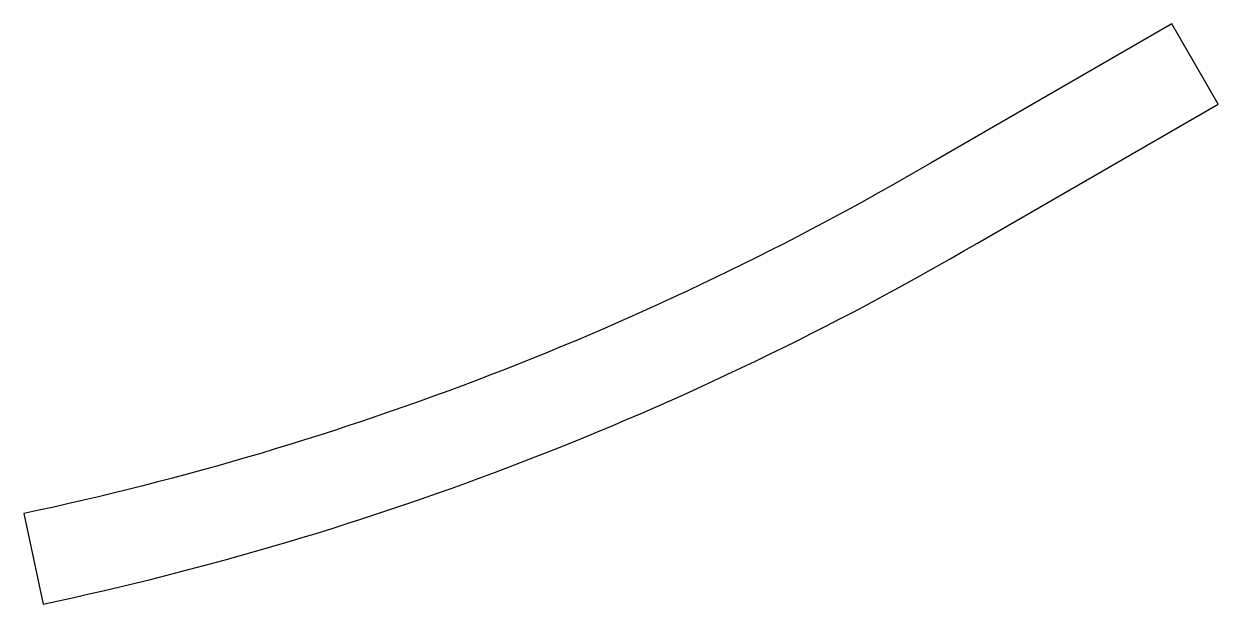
# Model space of a CAD drawing. Extents: x 0 to 25.8, y 0 to 12.5.
import ezdxf

# ---------------------------------------------------------------- set-up
doc = ezdxf.new("R2010")
doc.units = 0
doc.layers.get('0').update_dxf_attribs({"linetype": 'CONTINUOUS'})

msp = doc.modelspace()

# ---------------------------------------------------------------- linework, layer by layer
msp.add_lwpolyline([(20.604, 7.798), (25.801, 10.798), (24.801, 12.53), (19.6, 9.527, -0.080098), (0, 1.958), (0.414, 0.002, 0.08008)], format="xyb", close=True)

doc.saveas('drawing.dxf')
